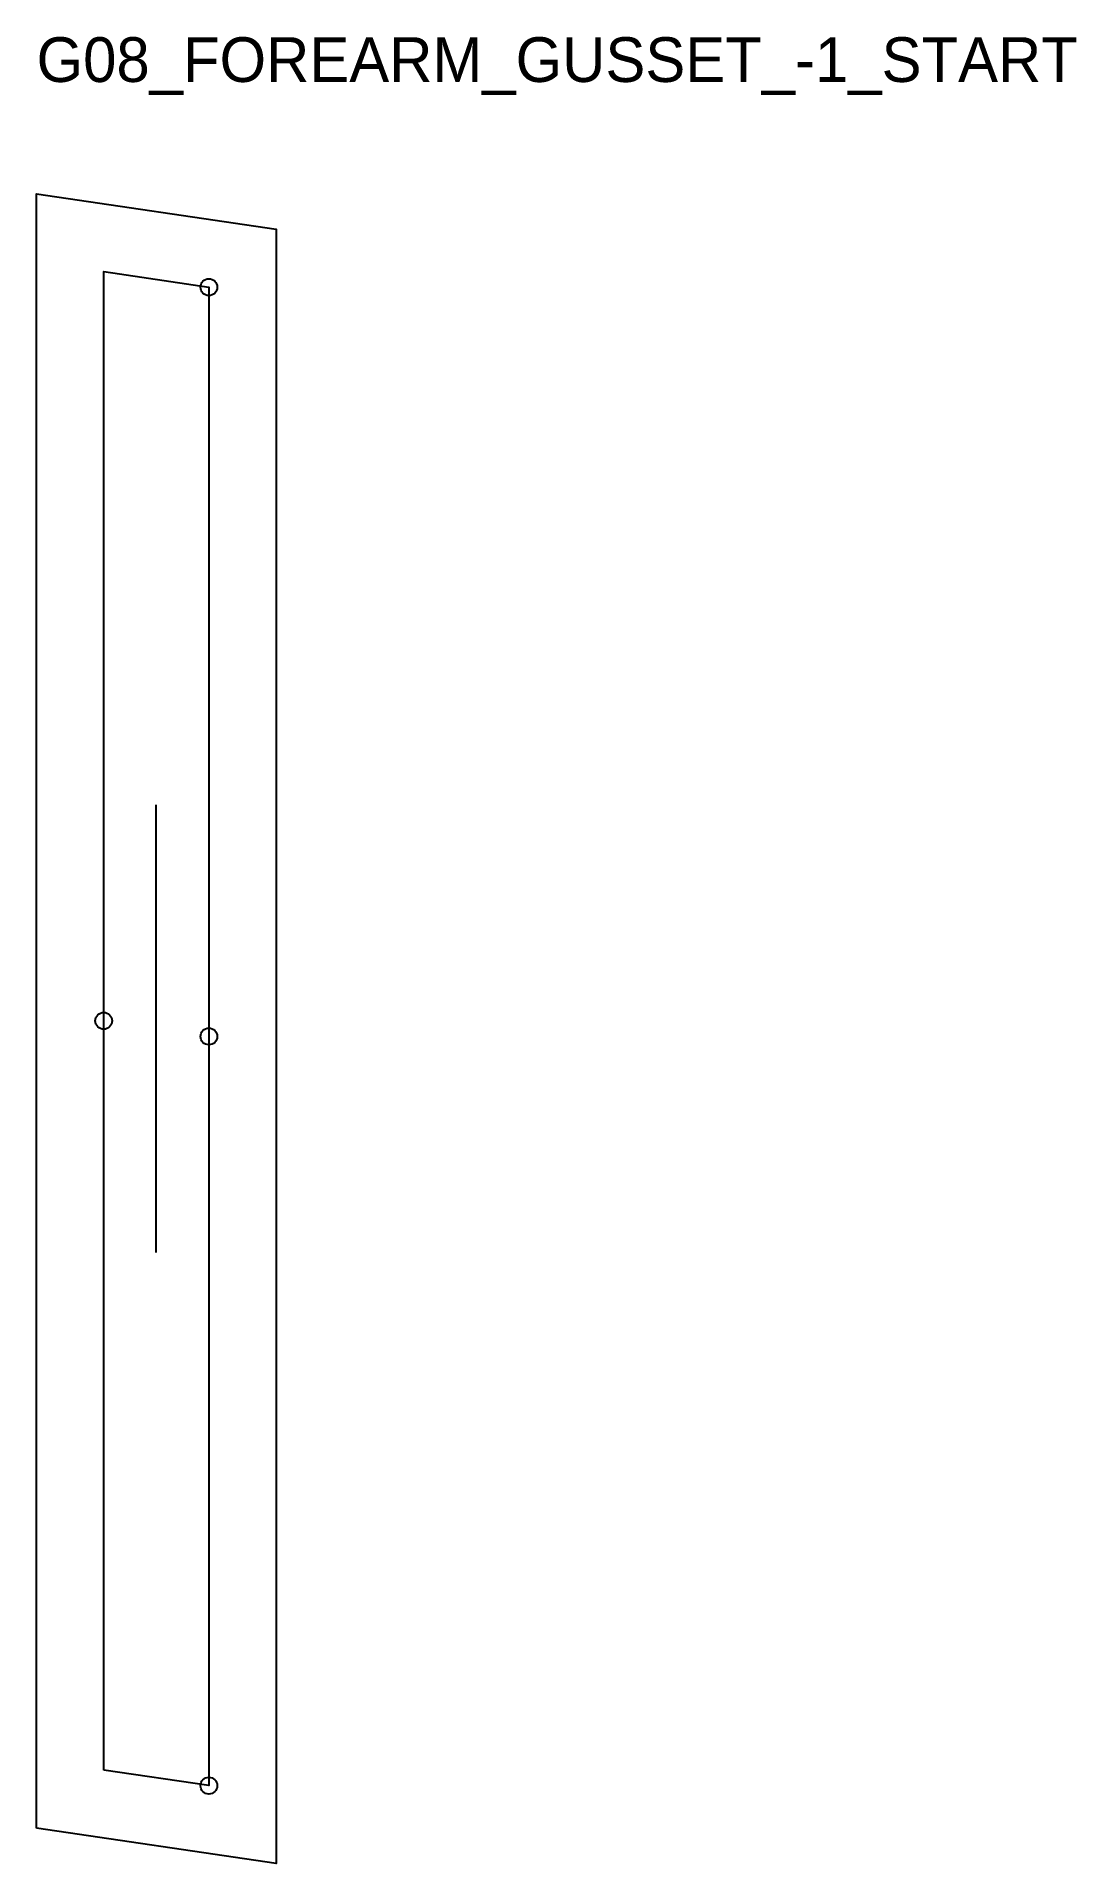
# Model space of a CAD drawing. Header units: millimetres. Extents: x -12 to 174, y -17 to 310.
import ezdxf

# ---------------------------------------------------------------- set-up
doc = ezdxf.new("R2010")
doc.units = ezdxf.units.MM
for name, color, linetype in [('CUT', 1, 'Continuous'), ('GRAIN', 3, 'Continuous'), ('ID', 7, 'Continuous'), ('NOTCH', 2, 'Continuous'), ('SEAM', 5, 'Continuous')]:
    doc.layers.add(name, color=color, linetype=linetype)

msp = doc.modelspace()

# ---------------------------------------------------------------- linework, layer by layer
at = {"layer": 'CUT'}
msp.add_lwpolyline([(-12, -10.35), (-12, 16.74), (-12, 33.49), (-12, 50.23), (-12, 66.97), (-12, 83.71), (-12, 100.46), (-12, 117.2), (-12, 133.94), (-12, 150.69), (-12, 167.43), (-12, 184.17), (-12, 200.92), (-12, 217.66), (-12, 234.4), (-12, 251.14), (-12, 281.79), (30.8, 275.46), (30.8, 248.36), (30.8, 231.62), (30.8, 214.88), (30.8, 198.13), (30.8, 181.39), (30.8, 164.65), (30.8, 147.9), (30.8, 131.16), (30.8, 114.42), (30.8, 97.68), (30.8, 80.93), (30.8, 64.19), (30.8, 47.45), (30.8, 30.7), (30.8, 13.96), (30.8, -16.69), (-12, -10.35)], close=True, dxfattribs=at)
at = {"layer": 'GRAIN'}
msp.add_line((9.4, 92.55), (9.4, 172.55), dxfattribs=at)
at = {"layer": 'NOTCH'}
for centre in [(18.8, 265.1), (0, 133.94), (18.8, 131.16), (18.8, -2.78)]:
    msp.add_circle(centre, 1.5, dxfattribs=at)
at = {"layer": 'SEAM'}
msp.add_lwpolyline([(0, 0), (0, 16.74), (0, 33.49), (0, 50.23), (0, 66.97), (0, 83.71), (0, 100.46), (0, 117.2), (0, 133.94), (0, 150.69), (0, 167.43), (0, 184.17), (0, 200.92), (0, 217.66), (0, 234.4), (0, 251.14), (0, 267.89), (18.8, 265.1), (18.8, 248.36), (18.8, 231.62), (18.8, 214.88), (18.8, 198.13), (18.8, 181.39), (18.8, 164.65), (18.8, 147.9), (18.8, 131.16), (18.8, 114.42), (18.8, 97.68), (18.8, 80.93), (18.8, 64.19), (18.8, 47.45), (18.8, 30.7), (18.8, 13.96), (18.8, -2.78)], close=True, dxfattribs=at)

# ---------------------------------------------------------------- texts
at = {"layer": 'ID'}
msp.add_text('G08_FOREARM_GUSSET_-1_START', height=8, dxfattribs=at).set_placement((-12, 301.79))

doc.saveas('drawing.dxf')
